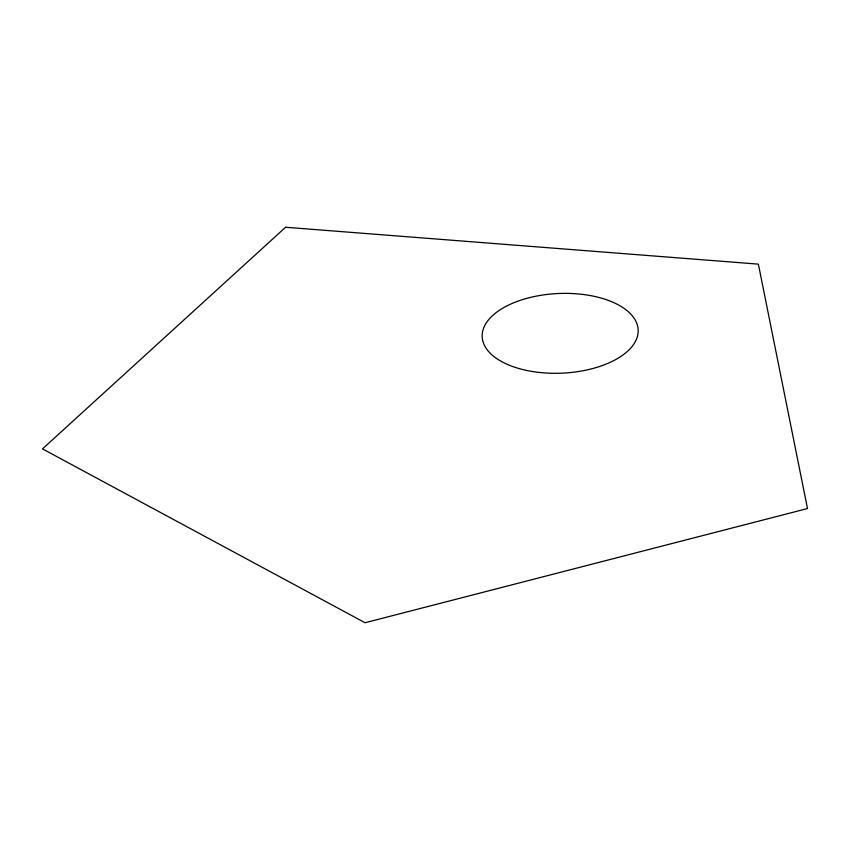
<?xml version="1.0" encoding="UTF-8"?>
<svg xmlns="http://www.w3.org/2000/svg" width="850" height="850" viewBox="0 0 850 850"><rect width="100%" height="100%" fill="white"/><g stroke="black" fill="none" stroke-linecap="round" stroke-linejoin="round"><path stroke-width="1.27" d="M285.579 227.258L42.5 448.885L365.064 622.742L807.5 508.555L758.37 264.137L285.579 227.258M519.116 368.581A78.073 39.865 -2.5 0 0 638.148 332.031A78.073 39.865 -2.5 0 0 523.228 299.391A78.073 39.865 -2.5 0 0 519.116 368.581"/></g></svg>
